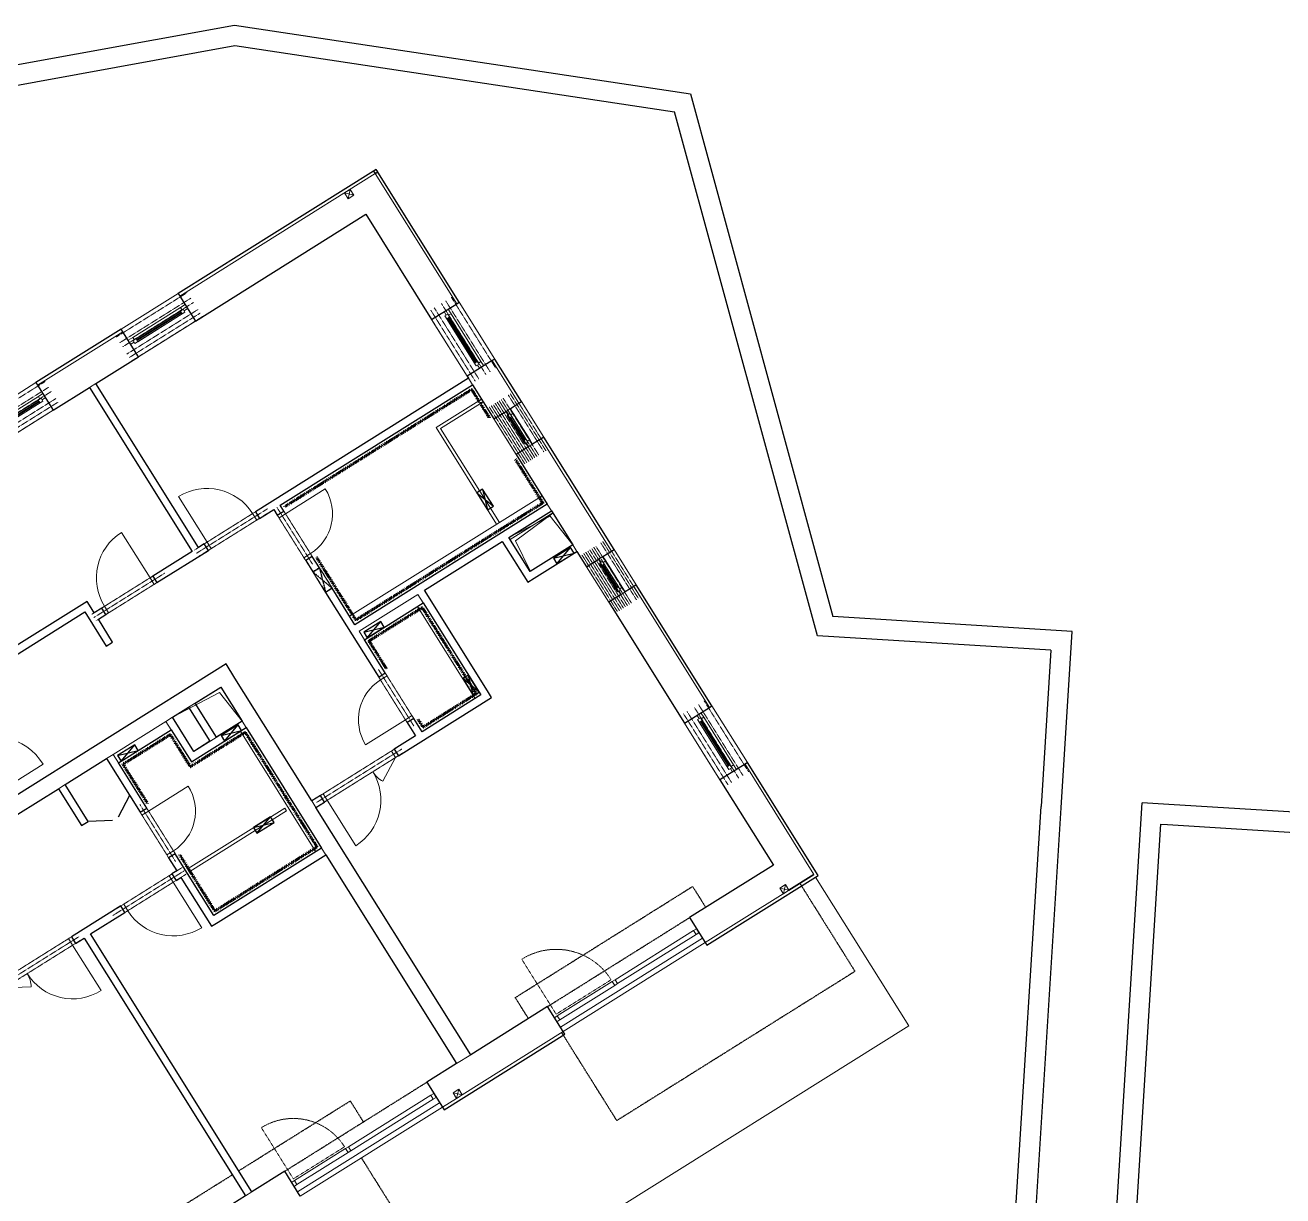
# Model space of a CAD drawing. Header units: millimetres. Extents: x -10201 to 227333, y -5874 to 72638.
# Drawn here: x 160739 to 179496, y 55183 to 72638 of the extents above; entities that cross this region are included whole.
import ezdxf

# ---------------------------------------------------------------- set-up
doc = ezdxf.new("R2010")
doc.units = ezdxf.units.MM
for name, pattern in [('HA_Dash_2mm-S1mm', [2, 1, -1]), ('HA_Dash_3mm-S1mm', [3, 2, -1]), ('HA_DashDot_2_2mm-S0_6mm', [2.2, 1, -0.6, 0, -0.6]), ('HA_DashDot_4mm-S1mm', [4, 2, -1, 0, -1])]:
    doc.linetypes.add(name, pattern=pattern)
for name, color, linetype, lineweight in [('A-DETL-____-OTLN', 9, 'Continuous', 25), ('A-DETL-GENF-OTLN', 9, 'Continuous', 9), ('A-DOOR-____-MCUT', 9, 'HA_DashDot_2_2mm-S0_6mm', 9), ('A-DOOR-____-OTLN', 9, 'Continuous', 9), ('A-DOOR-FRAM-MCUT', 9, 'Continuous', 9), ('A-FLOR-____-OTLN', 9, 'Continuous', 9), ('A-FLOR-____-OVHD', 9, 'HA_DashDot_4mm-S1mm', 25), ('A-GENM-____-HDLN', 9, 'HA_Dash_3mm-S1mm', 9), ('A-GENM-____-MCUT', 9, 'HA_Dash_3mm-S1mm', 25), ('A-GENM-____-OTLN', 9, 'Continuous', 9), ('A-GLAZ-____-MCUT', 9, 'Continuous', 5), ('A-GLAZ-____-OTLN', 9, 'Continuous', 5), ('A-GLAZ-CURT-MCUT', 9, 'Continuous', 5), ('A-GLAZ-CURT-OTLN', 9, 'Continuous', 5), ('A-GLAZ-CWMG-MCUT', 9, 'Continuous', 5), ('A-GLAZ-CWMG-OTLN', 9, 'Continuous', 5), ('A-WALL-____-MCUT', 9, 'Continuous', 25), ('A-WALL-____-OTLN', 9, 'Continuous', 9), ('I-WALL-____-MCUT', 9, 'Continuous', 25), ('I-WALL-____-OTLN', 9, 'Continuous', 9), ('M-HVAC-DUCT-OTLN', 9, 'Continuous', 9)]:
    doc.layers.add(name, color=color, linetype=linetype, lineweight=lineweight)

# ---------------------------------------------------------------- blocks, each defined once
blk = doc.blocks.new('HA_DR_Double_Swing_Solid - In_BJ_1200x2100_800-1652993-schema POHLEDU D_120_6200')
at = {"layer": 'A-DOOR-____-MCUT'}
for p, q in [((-600, 58), (600, 58)), ((-600, -57), (600, -57))]:
    blk.add_line(p, q, dxfattribs=at)
at = {"layer": 'A-DOOR-____-OTLN', "lineweight": 5}
for p, q in [((-254, -257), (-600, -57)), ((600, -857), (600, -57))]:
    blk.add_line(p, q, dxfattribs=at)
for centre, radius, start, end in [((-600, -57), 400, 330, 0), ((600, -57), 800, 180, 270)]:
    blk.add_arc(centre, radius, start, end, dxfattribs=at)
at = {"layer": 'A-DOOR-FRAM-MCUT'}
for p, q in [((-600, 58), (-650, 58)), ((-600, -57), (-600, 58)), ((650, 58), (600, 58)), ((600, 58), (600, -57)), ((-650, -57), (-600, -57)), ((600, -57), (650, -57))]:
    blk.add_line(p, q, dxfattribs=at)
blk = doc.blocks.new('HA_DR_Single_Swing_Solid - In_BJ_800x2100-2000412-schema POHLEDU D_120_6200')
at = {"layer": 'A-DOOR-____-MCUT'}
for p, q in [((-400, 57.5), (400, 57.5)), ((-400, -57.5), (400, -57.5))]:
    blk.add_line(p, q, dxfattribs=at)
at = {"layer": 'A-DOOR-____-OTLN', "lineweight": 5}
blk.add_line((400, -857.5), (400, -57.5), dxfattribs=at)
blk.add_arc((400, -57.5), 800, 180, 270, dxfattribs=at)
at = {"layer": 'A-DOOR-FRAM-MCUT'}
for p, q in [((-400, 57.5), (-450, 57.5)), ((-400, -57.5), (-400, 57.5)), ((450, 57.5), (400, 57.5)), ((400, 57.5), (400, -57.5)), ((-450, -57.5), (-400, -57.5)), ((400, -57.5), (450, -57.5))]:
    blk.add_line(p, q, dxfattribs=at)
blk = doc.blocks.new('HA_DR_Single_Swing_Solid - In_BJ_700x2100-2000416-schema POHLEDU D_120_6200')
at = {"layer": 'A-DOOR-____-MCUT'}
for p, q in [((-350, 57.5), (350, 57.5)), ((-350, -57.5), (350, -57.5))]:
    blk.add_line(p, q, dxfattribs=at)
at = {"layer": 'A-DOOR-____-OTLN', "lineweight": 5}
blk.add_line((350, -757.5), (350, -57.5), dxfattribs=at)
blk.add_arc((350, -57.5), 700, 180, 270, dxfattribs=at)
at = {"layer": 'A-DOOR-FRAM-MCUT'}
for p, q in [((-350, 57.5), (-400, 57.5)), ((-350, -57.5), (-350, 57.5)), ((400, 57.5), (350, 57.5)), ((350, 57.5), (350, -57.5)), ((-400, -57.5), (-350, -57.5)), ((350, -57.5), (400, -57.5))]:
    blk.add_line(p, q, dxfattribs=at)
blk = doc.blocks.new('HA_DR_Single_Swing_Solid - In_BJ_900x2100_Vstup-2000316-schema POHLEDU D_120_6200')
at = {"layer": 'A-DOOR-____-MCUT'}
for p, q in [((-450, 125), (450, 125)), ((-450, -125), (450, -125))]:
    blk.add_line(p, q, dxfattribs=at)
at = {"layer": 'A-DOOR-____-OTLN', "lineweight": 5}
blk.add_line((450, 1025), (450, 125), dxfattribs=at)
at = {"layer": 'A-DOOR-____-OTLN'}
for p, q in [((-500, 125), (500, 125)), ((-500, -125), (500, -125))]:
    blk.add_line(p, q, dxfattribs=at)
at = {"layer": 'A-DOOR-____-OTLN', "lineweight": 5}
blk.add_arc((450, 125), 900, 90, 180, dxfattribs=at)
at = {"layer": 'A-DOOR-FRAM-MCUT'}
for p, q in [((-500, 125), (-450, 125)), ((-450, 125), (-450, -125)), ((450, 125), (500, 125)), ((450, -125), (450, 125)), ((-450, -125), (-500, -125)), ((500, -125), (450, -125))]:
    blk.add_line(p, q, dxfattribs=at)
blk = doc.blocks.new('HA_DR_Single_Swing_Solid - In_BJ_800x2100-2000414-schema POHLEDU D_120_6200')
at = {"layer": 'A-DOOR-____-MCUT'}
for p, q in [((-400, 57.5), (400, 57.5)), ((-400, -57.5), (400, -57.5))]:
    blk.add_line(p, q, dxfattribs=at)
at = {"layer": 'A-DOOR-____-OTLN', "lineweight": 5}
blk.add_line((400, 857.5), (400, 57.5), dxfattribs=at)
blk.add_arc((400, 57.5), 800, 90, 180, dxfattribs=at)
at = {"layer": 'A-DOOR-FRAM-MCUT'}
for p, q in [((-450, 57.5), (-400, 57.5)), ((-400, 57.5), (-400, -57.5)), ((400, 57.5), (450, 57.5)), ((400, -57.5), (400, 57.5)), ((-400, -57.5), (-450, -57.5)), ((450, -57.5), (400, -57.5))]:
    blk.add_line(p, q, dxfattribs=at)
blk = doc.blocks.new('HA_DR_Double_Swing_Solid - In_BJ_1200x2100_800-1652965-schema POHLEDU D_120_6200')
at = {"layer": 'A-DOOR-____-MCUT'}
for p, q in [((-600, 57), (600, 57)), ((-600, -58), (600, -58))]:
    blk.add_line(p, q, dxfattribs=at)
at = {"layer": 'A-DOOR-____-OTLN', "lineweight": 5}
for p, q in [((600, 857), (600, 57)), ((-254, 257), (-600, 57))]:
    blk.add_line(p, q, dxfattribs=at)
for centre, radius, start, end in [((600, 57), 800, 90, 180), ((-600, 57), 400, 360, 30)]:
    blk.add_arc(centre, radius, start, end, dxfattribs=at)
at = {"layer": 'A-DOOR-FRAM-MCUT'}
for p, q in [((-650, 57), (-600, 57)), ((-600, 57), (-600, -58)), ((600, 57), (650, 57)), ((600, -58), (600, 57)), ((-600, -58), (-650, -58)), ((650, -58), (600, -58))]:
    blk.add_line(p, q, dxfattribs=at)
blk = doc.blocks.new('HA_WD_SinglePanel - 1000x1500-1653870-schema POHLEDU D_120_6200')
at = {"layer": 'A-GLAZ-____-MCUT'}
for p, q in [((-420, 70), (-500, 70)), ((-500, 0), (-440, 0)), ((-440, -25), (-440, 25)), ((-440, 25), (-390, 25)), ((-420, 25), (-420, 70)), ((-390, 25), (-390, -25)), ((390, 5), (-390, 5)), ((390, -25), (390, 25)), ((390, 25), (440, 25)), ((500, 70), (420, 70)), ((420, 70), (420, 25)), ((440, 25), (440, -25)), ((440, 0), (500, 0)), ((-390, -25), (-440, -25)), ((390, -5), (-390, -5)), ((440, -25), (390, -25))]:
    blk.add_line(p, q, dxfattribs=at)
at = {"layer": 'A-GLAZ-____-OTLN'}
for p, q in [((440, 25), (-440, 25)), ((-440, -25), (-440, 25)), ((420, 70), (-420, 70)), ((390, 25), (-390, 25)), ((440, 25), (440, -25)), ((-440, -25), (440, -25)), ((390, -25), (-390, -25))]:
    blk.add_line(p, q, dxfattribs=at)
blk = doc.blocks.new('HA_WD_SinglePanel - 1000x1500-1653875-schema POHLEDU D_120_6200')
at = {"layer": 'A-GLAZ-____-MCUT'}
for p, q in [((-440, 25), (-440, -25)), ((-390, 25), (-440, 25)), ((-390, -25), (-390, 25)), ((390, 5), (-390, 5)), ((390, 25), (390, -25)), ((440, 25), (390, 25)), ((440, -25), (440, 25)), ((-500, 0), (-440, 0)), ((-420, -70), (-500, -70)), ((-440, -25), (-390, -25)), ((-420, -25), (-420, -70)), ((390, -5), (-390, -5)), ((390, -25), (440, -25)), ((420, -70), (420, -25)), ((500, -70), (420, -70)), ((440, 0), (500, 0))]:
    blk.add_line(p, q, dxfattribs=at)
at = {"layer": 'A-GLAZ-____-OTLN'}
for p, q in [((-440, -25), (-440, 25)), ((440, 25), (-440, 25)), ((390, 25), (-390, 25)), ((440, 25), (440, -25)), ((-440, -25), (440, -25)), ((420, -70), (-420, -70)), ((390, -25), (-390, -25))]:
    blk.add_line(p, q, dxfattribs=at)
blk = doc.blocks.new('HA_WD_SinglePanel - 625x1000-1653871-schema POHLEDU D_120_6200')
at = {"layer": 'A-GLAZ-____-MCUT'}
for p, q in [((-313, 70), (-313, 0)), ((-233, 70), (-313, 70)), ((-313, 0), (-253, 0)), ((-253, -25), (-253, 25)), ((-253, 25), (-203, 25)), ((-233, 25), (-233, 70)), ((-203, 25), (-203, -25)), ((202, 5), (-203, 5)), ((202, -25), (202, 25)), ((202, 25), (252, 25)), ((312, 70), (232, 70)), ((232, 70), (232, 25)), ((252, 25), (252, -25)), ((252, 0), (312, 0)), ((312, 0), (312, 70)), ((-203, -25), (-253, -25)), ((202, -5), (-203, -5)), ((252, -25), (202, -25))]:
    blk.add_line(p, q, dxfattribs=at)
at = {"layer": 'A-GLAZ-____-OTLN'}
for p, q in [((252, 25), (-253, 25)), ((-253, -25), (-253, 25)), ((232, 70), (-233, 70)), ((202, 25), (-203, 25)), ((252, 25), (252, -25)), ((-253, -25), (252, -25)), ((202, -25), (-203, -25))]:
    blk.add_line(p, q, dxfattribs=at)
blk = doc.blocks.new('Systémový panel - Sklo-1479875-schema POHLEDU D_120_6200')
at = {"layer": 'A-GLAZ-CURT-MCUT'}
for p, q in [((725, 70), (-725, 70)), ((-725, 70), (-725, 0)), ((-725, 0), (725, 0)), ((725, 0), (725, 70))]:
    blk.add_line(p, q, dxfattribs=at)
blk = doc.blocks.new('Obdélníková příčel - 50x70mm EXT-1479396-schema POHLEDU D_120_6200')
at = {"layer": 'A-GLAZ-CWMG-MCUT'}
for p, q in [((-50, 0), (0, 0)), ((-50, -70), (-50, 0)), ((0, 0), (0, -70)), ((0, -70), (-50, -70))]:
    blk.add_line(p, q, dxfattribs=at)
blk = doc.blocks.new('Obdélníková příčel - 50x70mm EXT-1479397-schema POHLEDU D_120_6200')
at = {"layer": 'A-GLAZ-CWMG-MCUT'}
for p, q in [((0, 0), (-50, 0)), ((-50, 0), (-50, -70)), ((0, -70), (0, 0)), ((-50, -70), (0, -70))]:
    blk.add_line(p, q, dxfattribs=at)
blk = doc.blocks.new('ABMV_CW_Single_Swing_Generic - Ex_Glass_SKLOPNE-1529247-schema POHLEDU D_120_6200')
at = {"layer": 'A-DOOR-____-OTLN', "linetype": 'HA_Dash_2mm-S1mm', "lineweight": 5}
for p in [(-450, -30), (450, -930)]:
    blk.add_line(p, (450, -30), dxfattribs=at)
blk.add_arc((450, -30), 900, 180, 270, dxfattribs=at)
blk = doc.blocks.new('Obdélníková příčel - 50x70mm EXT-1479461-schema POHLEDU D_120_6200')
at = {"layer": 'A-GLAZ-CWMG-OTLN'}
for p, q in [((-22464, 53287), (-21702, 53765)), ((-22427, 53228), (-21665, 53706))]:
    blk.add_line(p, q, dxfattribs=at)
blk = doc.blocks.new('Obdélníková příčel - 50x70mm EXT-1479394-schema POHLEDU D_120_6200')
at = {"layer": 'A-GLAZ-CWMG-MCUT'}
for p, q in [((-25, 0), (25, 0)), ((-25, -70), (-25, 0)), ((25, 0), (25, -70)), ((25, -70), (-25, -70))]:
    blk.add_line(p, q, dxfattribs=at)
blk = doc.blocks.new('Systémový panel - Sklo-1481686-schema POHLEDU D_120_6200')
at = {"layer": 'A-GLAZ-CURT-MCUT'}
for p, q in [((691, 70), (-691, 70)), ((-691, 70), (-691, 0)), ((-691, 0), (691, 0)), ((691, 0), (691, 70))]:
    blk.add_line(p, q, dxfattribs=at)
blk = doc.blocks.new('ABMV_CW_Single_Swing_Generic - Ex_Glass_SKLOPNE-1529249-schema POHLEDU D_120_6200')
at = {"layer": 'A-DOOR-____-OTLN', "linetype": 'HA_Dash_2mm-S1mm', "lineweight": 5}
for p in [(-484, -30), (484, -997)]:
    blk.add_line(p, (484, -30), dxfattribs=at)
blk.add_arc((484, -30), 967, 180, 270, dxfattribs=at)
blk = doc.blocks.new('Obdélníková příčel - 50x70mm EXT-1481680-schema POHLEDU D_120_6200')
at = {"layer": 'A-GLAZ-CWMG-OTLN'}
for p, q in [((-15155, 57866), (-14335, 58379)), ((-15118, 57807), (-14298, 58320))]:
    blk.add_line(p, q, dxfattribs=at)
blk = doc.blocks.new('HA_GM_Shaft_Rectangle - Default-2017775-schema POHLEDU D_120_6200')
at = {"layer": 'A-DETL-GENF-OTLN'}
for p, q in [((0, 600), (60, 60)), ((60, 60), (850, 0))]:
    blk.add_line(p, q, dxfattribs=at)
at = {"layer": 'A-GENM-____-OTLN'}
for p, q in [((0, 600), (0, 0)), ((850, 600), (0, 600)), ((850, 0), (850, 600)), ((0, 0), (850, 0))]:
    blk.add_line(p, q, dxfattribs=at)
blk = doc.blocks.new('HA_GM_Tiling_LineBased - Generic Tiles-1951469-schema POHLEDU D_120_6200')
at = {"layer": 'A-GENM-____-OTLN', "linetype": 'HA_DashDot_4mm-S1mm', "lineweight": 80}
blk.add_line((50, -50), (745, -50), dxfattribs=at)
blk = doc.blocks.new('HA_GM_Tiling_LineBased - Generic Tiles-1951470-schema POHLEDU D_120_6200')
at = {"layer": 'A-GENM-____-OTLN', "linetype": 'HA_DashDot_4mm-S1mm', "lineweight": 80}
blk.add_line((50, -50), (880, -50), dxfattribs=at)
blk = doc.blocks.new('HA_GM_Tiling_LineBased - Generic Tiles-1951471-schema POHLEDU D_120_6200')
at = {"layer": 'A-GENM-____-OTLN', "linetype": 'HA_DashDot_4mm-S1mm', "lineweight": 80}
blk.add_line((50, -50), (615, -50), dxfattribs=at)
blk = doc.blocks.new('HA_GM_Tiling_LineBased - Generic Tiles-1951472-schema POHLEDU D_120_6200')
at = {"layer": 'A-GENM-____-OTLN', "linetype": 'HA_DashDot_4mm-S1mm', "lineweight": 80}
blk.add_line((-50, -50), (915, -50), dxfattribs=at)
blk = doc.blocks.new('HA_GM_Tiling_LineBased - Generic Tiles-1951465-schema POHLEDU D_120_6200')
at = {"layer": 'A-GENM-____-OTLN', "linetype": 'HA_DashDot_4mm-S1mm', "lineweight": 80}
blk.add_line((50, -50), (2070, -50), dxfattribs=at)
blk = doc.blocks.new('HA_GM_Tiling_LineBased - Generic Tiles-1951473-schema POHLEDU D_120_6200')
at = {"layer": 'A-GENM-____-OTLN', "linetype": 'HA_DashDot_4mm-S1mm', "lineweight": 80}
blk.add_line((50, -50), (1845, -50), dxfattribs=at)
blk = doc.blocks.new('HA_GM_Tiling_LineBased - Generic Tiles-1951463-schema POHLEDU D_120_6200')
at = {"layer": 'A-GENM-____-OTLN', "linetype": 'HA_DashDot_4mm-S1mm', "lineweight": 80}
blk.add_line((50, -50), (1040, -50), dxfattribs=at)
blk = doc.blocks.new('HA_GM_Tiling_LineBased - Generic Tiles-1951474-schema POHLEDU D_120_6200')
at = {"layer": 'A-GENM-____-OTLN', "linetype": 'HA_DashDot_4mm-S1mm', "lineweight": 80}
blk.add_line((50, -50), (535, -50), dxfattribs=at)
blk = doc.blocks.new('HA_GM_Tiling_LineBased - Generic Tiles-1951475-schema POHLEDU D_120_6200')
at = {"layer": 'A-GENM-____-OTLN', "linetype": 'HA_DashDot_4mm-S1mm', "lineweight": 80}
blk.add_line((50, -50), (985, -50), dxfattribs=at)
blk = doc.blocks.new('HA_GM_Tiling_LineBased - Generic Tiles-1951476-schema POHLEDU D_120_6200')
at = {"layer": 'A-GENM-____-OTLN', "linetype": 'HA_DashDot_4mm-S1mm', "lineweight": 80}
blk.add_line((50, -50), (1570, -50), dxfattribs=at)
blk = doc.blocks.new('HA_GM_Tiling_LineBased - Generic Tiles-1951477-schema POHLEDU D_120_6200')
at = {"layer": 'A-GENM-____-OTLN', "linetype": 'HA_DashDot_4mm-S1mm', "lineweight": 80}
blk.add_line((50, -50), (185, -50), dxfattribs=at)
blk = doc.blocks.new('HA_GM_Tiling_LineBased - Generic Tiles-1678942-schema POHLEDU D_120_6200')
at = {"layer": 'A-GENM-____-OTLN', "linetype": 'HA_DashDot_4mm-S1mm', "lineweight": 80}
blk.add_line((50, -50), (3335, -50), dxfattribs=at)
blk = doc.blocks.new('HA_GM_Tiling_LineBased - Generic Tiles-1681808-schema POHLEDU D_120_6200')
at = {"layer": 'A-GENM-____-OTLN', "linetype": 'HA_DashDot_4mm-S1mm', "lineweight": 80}
blk.add_line((50, -50), (550, -50), dxfattribs=at)
blk = doc.blocks.new('HA_GM_Tiling_LineBased - Generic Tiles-1681956-schema POHLEDU D_120_6200')
at = {"layer": 'A-GENM-____-OTLN', "linetype": 'HA_DashDot_4mm-S1mm', "lineweight": 80}
blk.add_line((50, -50), (825, -50), dxfattribs=at)
blk = doc.blocks.new('HA_GM_Tiling_LineBased - Generic Tiles-1682139-schema POHLEDU D_120_6200')
at = {"layer": 'A-GENM-____-OTLN', "linetype": 'HA_DashDot_4mm-S1mm', "lineweight": 80}
blk.add_line((50, -50), (1150, -50), dxfattribs=at)
blk = doc.blocks.new('HA_GM_Shaft_Rectangle - Default-2017767-schema POHLEDU D_120_6200')
at = {"layer": 'A-DETL-GENF-OTLN'}
for p, q in [((0, 600), (60, 60)), ((60, 60), (750, 0))]:
    blk.add_line(p, q, dxfattribs=at)
at = {"layer": 'A-GENM-____-OTLN'}
for p, q in [((0, 600), (0, 0)), ((750, 600), (0, 600)), ((750, 0), (750, 600)), ((0, 0), (750, 0))]:
    blk.add_line(p, q, dxfattribs=at)
blk = doc.blocks.new('TB_Porotherm KP11_5_1500mm - TB_Porotherm KP11_5_1500mm-1850986-schema POHLEDU D_120_6200')
at = {"layer": 'A-GENM-____-HDLN'}
for p, q in [((750, 57.5), (-750, 57.5)), ((-750, 0), (750, 0)), ((-750, -57.5), (750, -57.5))]:
    blk.add_line(p, q, dxfattribs=at)
blk = doc.blocks.new('TB_Porotherm KP11_5_1250mm - TB_Porotherm KP11_5_1250mm-1850985-schema POHLEDU D_120_6200')
at = {"layer": 'A-GENM-____-HDLN'}
for p, q in [((625, 57.5), (-625, 57.5)), ((-625, 0), (625, 0)), ((-625, -57.5), (625, -57.5))]:
    blk.add_line(p, q, dxfattribs=at)
blk = doc.blocks.new('TB_Porotherm KP11_5_1000mm - TB_Porotherm KP11_5_1000mm-1850984-schema POHLEDU D_120_6200')
at = {"layer": 'A-GENM-____-HDLN'}
for p, q in [((500, 57.5), (-500, 57.5)), ((-500, 0), (500, 0)), ((-500, -57.5), (500, -57.5))]:
    blk.add_line(p, q, dxfattribs=at)
blk = doc.blocks.new('TB_Porotherm KP11_5_1500mm - TB_Porotherm KP11_5_1500mm-1841486-schema POHLEDU D_120_6200')
at = {"layer": 'A-GENM-____-HDLN'}
for p, q in [((-750, 57.5), (750, 57.5)), ((-750, 0), (750, 0)), ((750, -57.5), (-750, -57.5))]:
    blk.add_line(p, q, dxfattribs=at)
blk = doc.blocks.new('TB_Porotherm KP11_5_1000mm - TB_Porotherm KP11_5_1000mm-1834151-schema POHLEDU D_120_6200')
at = {"layer": 'A-GENM-____-HDLN'}
for p, q in [((-500, 57.5), (500, 57.5)), ((-500, 0), (500, 0)), ((500, -57.5), (-500, -57.5))]:
    blk.add_line(p, q, dxfattribs=at)
blk = doc.blocks.new('TB_Porotherm KPVarioUNI_1250mm - TB_Porotherm KPVarioUNI_1250mm-1857440-schema POHLEDU D_120_6200')
at = {"layer": 'A-GENM-____-HDLN'}
for p, q in [((-625, 205), (625, 205)), ((-625, 105), (625, 105)), ((-625, 30), (625, 30)), ((-625, -95), (625, -95)), ((-625, -157.5), (625, -157.5)), ((-100, 0), (100, 0)), ((-625, -220), (625, -220))]:
    blk.add_line(p, q, dxfattribs=at)
blk = doc.blocks.new('TB_Porotherm KP7_1000mm - TB_Porotherm KP7_1000mm-1833337-schema POHLEDU D_120_6200')
at = {"layer": 'A-GENM-____-HDLN'}
for p, q in [((-500, 35), (500, 35)), ((-500, 0), (500, 0)), ((-500, -35), (500, -35))]:
    blk.add_line(p, q, dxfattribs=at)
blk = doc.blocks.new('HA_GM_Opening_Rectangle_WallBased - Default-1930727-schema POHLEDU D_120_6200')
at = {"layer": 'A-GENM-____-MCUT'}
for p, q in [((305, 57.5), (-55, -57.5)), ((-55, 57.5), (305, -57.5)), ((-55, 57.5), (-55, -57.5)), ((-55, 57.5), (305, 57.5)), ((305, 57.5), (305, -57.5)), ((-55, -57.5), (305, -57.5))]:
    blk.add_line(p, q, dxfattribs=at)
blk = doc.blocks.new('185-01_OBJEKT D_Central_rvt-5-schema POHLEDU D_120_6200')
at = {"layer": 'A-DETL-____-OTLN'}
for p, q in [((-16268, 65718), (-16352, 65665)), ((-16352, 65665), (-16193, 65411)), ((-16352, 65665), (-16108, 65464)), ((-16108, 65464), (-16268, 65718)), ((-16268, 65718), (-16193, 65411)), ((-16193, 65411), (-16108, 65464)), ((-14958, 64851), (-15212, 64691)), ((-15212, 64691), (-14905, 64766)), ((-15159, 64607), (-14958, 64851)), ((-15159, 64607), (-14905, 64766)), ((-14905, 64766), (-14958, 64851)), ((-15212, 64691), (-15159, 64607)), ((-17787, 63745), (-18042, 63586)), ((-18042, 63586), (-17734, 63660)), ((-18042, 63586), (-17988, 63501)), ((-17988, 63501), (-17787, 63745)), ((-17988, 63501), (-17734, 63660)), ((-17734, 63660), (-17787, 63745)), ((-16480, 62948), (-16564, 62895)), ((-16564, 62895), (-16405, 62640)), ((-16320, 62694), (-16564, 62895)), ((-16320, 62694), (-16480, 62948)), ((-16405, 62640), (-16480, 62948)), ((-16405, 62640), (-16320, 62694)), ((-19915, 62206), (-20169, 62047)), ((-20169, 62047), (-19862, 62121)), ((-20116, 61962), (-19915, 62206)), ((-20116, 61962), (-19862, 62121)), ((-19862, 62121), (-19915, 62206)), ((-21456, 61907), (-21711, 61748)), ((-21657, 61663), (-21456, 61907)), ((-21403, 61823), (-21456, 61907)), ((-20169, 62047), (-20116, 61962)), ((-21711, 61748), (-21403, 61823)), ((-21711, 61748), (-21657, 61663)), ((-21657, 61663), (-21403, 61823)), ((-21532, 61152), (-21703, 60830)), ((-21786, 60778), (-22151, 60764)), ((-19432, 60833), (-19686, 60674)), ((-19633, 60589), (-19432, 60833)), ((-19379, 60748), (-19432, 60833)), ((-19686, 60674), (-19379, 60748)), ((-19686, 60674), (-19633, 60589)), ((-19633, 60589), (-19379, 60748))]:
    blk.add_line(p, q, dxfattribs=at)
at = {"layer": 'A-FLOR-____-OTLN'}
for p, q in [((-15109, 57699), (-12991, 59026)), ((-19029, 55244), (-16910, 56571))]:
    blk.add_line(p, q, dxfattribs=at)
at = {"layer": 'A-FLOR-____-OVHD'}
for p, q in [((-11537, 59843), (-10715, 58529)), ((-15781, 58140), (-13137, 59796)), ((-13137, 59796), (-12941, 59483)), ((-15301, 58005), (-13182, 59332)), ((-10715, 58529), (-14266, 56305)), ((-15585, 57827), (-15781, 58140)), ((-14266, 56305), (-15088, 57618)), ((-19220, 55550), (-17102, 56877)), ((-19904, 55558), (-18243, 56598)), ((-18243, 56598), (-18047, 56285)), ((-18076, 55747), (-17253, 54434)), ((-22391, 54000), (-20002, 55497))]:
    blk.add_line(p, q, dxfattribs=at)
at = {"layer": 'A-WALL-____-MCUT'}
for p, q in [((-17856, 70487), (-20810, 68637)), ((-17856, 70487), (-17895, 70463)), ((-17895, 70463), (-17871, 70425)), ((-17871, 70425), (-17833, 70449)), ((-17833, 70449), (-17856, 70487)), ((-16617, 68508), (-17856, 70487)), ((-20552, 68226), (-18010, 69818)), ((-18010, 69818), (-17028, 68250)), ((-20810, 68637), (-20786, 68599)), ((-20786, 68599), (-20552, 68226)), ((-17028, 68250), (-16655, 68484)), ((-16655, 68484), (-16617, 68508)), ((-21657, 68106), (-22929, 67310)), ((-21633, 68068), (-21657, 68106)), ((-21400, 67695), (-21633, 68068)), ((-22036, 67297), (-21400, 67695)), ((-16124, 67636), (-16497, 67403)), ((-16086, 67660), (-16124, 67636)), ((-15688, 67025), (-16086, 67660)), ((-16497, 67403), (-16479, 67373)), ((-22929, 67310), (-22905, 67272)), ((-22905, 67272), (-22671, 66899)), ((-22671, 66899), (-22133, 67236)), ((-16418, 67276), (-16099, 66767)), ((-15853, 66921), (-15726, 67001)), ((-15726, 67001), (-15688, 67025)), ((-16099, 66767), (-15913, 66884)), ((-15394, 66471), (-15522, 66392)), ((-15356, 66495), (-15394, 66471)), ((-14308, 64821), (-15356, 66495)), ((-15581, 66354), (-15767, 66238)), ((-15767, 66238), (-15303, 65496)), ((-15242, 65399), (-14923, 64890)), ((-14862, 64793), (-14719, 64564)), ((-14473, 64718), (-14346, 64797)), ((-14346, 64797), (-14308, 64821)), ((-14719, 64564), (-14532, 64681)), ((-14201, 64151), (-14387, 64034)), ((-14014, 64268), (-14141, 64188)), ((-13976, 64292), (-14014, 64268)), ((-12848, 62491), (-13976, 64292)), ((-14387, 64034), (-13259, 62233)), ((-13259, 62233), (-12886, 62467)), ((-12886, 62467), (-12848, 62491)), ((-12355, 61619), (-12728, 61386)), ((-12317, 61643), (-12355, 61619)), ((-11264, 59961), (-12317, 61643)), ((-12728, 61386), (-11932, 60115)), ((-11932, 60115), (-13182, 59332)), ((-12925, 58921), (-11302, 59937)), ((-11699, 59742), (-11326, 59975)), ((-11326, 59975), (-11699, 59742)), ((-11302, 59937), (-11264, 59961)), ((-13182, 59332), (-12949, 58959)), ((-12949, 58959), (-12925, 58921)), ((-15301, 58005), (-16445, 57288)), ((-15067, 57632), (-15301, 58005)), ((-16844, 56466), (-15043, 57594)), ((-15043, 57594), (-15067, 57632)), ((-16657, 57155), (-17102, 56877)), ((-17102, 56877), (-16868, 56504)), ((-16868, 56504), (-16844, 56466)), ((-19220, 55550), (-19708, 55244)), ((-18987, 55177), (-19220, 55550)), ((-19805, 55183), (-20492, 54753))]:
    blk.add_line(p, q, dxfattribs=at)
at = {"layer": 'A-WALL-____-MCUT', "lineweight": 9}
for p, q in [((-17871, 70425), (-20786, 68599)), ((-20786, 68599), (-17871, 70425)), ((-17637, 70052), (-17871, 70425)), ((-17871, 70425), (-17637, 70052)), ((-16655, 68484), (-17637, 70052)), ((-17637, 70052), (-16655, 68484)), ((-21633, 68068), (-22905, 67272)), ((-22905, 67272), (-21633, 68068)), ((-15726, 67001), (-16124, 67636)), ((-16124, 67636), (-15726, 67001)), ((-16418, 67276), (-16479, 67373)), ((-22036, 67297), (-22133, 67236)), ((-14346, 64797), (-15394, 66471)), ((-15394, 66471), (-14346, 64797)), ((-15242, 65399), (-15303, 65496)), ((-14862, 64793), (-14923, 64890)), ((-18110, 63602), (-17233, 64151)), ((-17233, 64151), (-18110, 63602)), ((-17233, 64151), (-17154, 64024)), ((-17154, 64024), (-17233, 64151)), ((-12886, 62467), (-14014, 64268)), ((-14014, 64268), (-12886, 62467)), ((-18110, 63602), (-18031, 63475)), ((-20555, 62531), (-20652, 62470)), ((-20894, 62319), (-20991, 62258)), ((-21779, 61764), (-20991, 62258)), ((-20991, 62258), (-21779, 61764)), ((-20912, 62130), (-20991, 62258)), ((-19794, 62164), (-19855, 62261)), ((-21779, 61764), (-21877, 61703)), ((-21779, 61764), (-21700, 61637)), ((-11326, 59975), (-12355, 61619)), ((-12355, 61619), (-11326, 59975)), ((-22496, 61315), (-22593, 61254)), ((-18815, 61072), (-18754, 60975)), ((-18608, 60270), (-18669, 60367)), ((-12949, 58959), (-11784, 59688)), ((-11784, 59688), (-12949, 58959)), ((-16572, 56689), (-15067, 57632)), ((-15067, 57632), (-16572, 56689)), ((-16657, 57155), (-16445, 57288)), ((-16868, 56504), (-16657, 56636)), ((-16657, 56636), (-16868, 56504)), ((-19805, 55183), (-19708, 55244))]:
    blk.add_line(p, q, dxfattribs=at)
at = {"layer": 'A-WALL-____-OTLN'}
for p, q in [((-21657, 68106), (-20810, 68637)), ((-16617, 68508), (-16086, 67660)), ((-20552, 68226), (-21400, 67695)), ((-16497, 67403), (-17028, 68250)), ((-23776, 66779), (-22929, 67310)), ((-15688, 67025), (-15356, 66495)), ((-22671, 66899), (-23519, 66368)), ((-15767, 66238), (-16099, 66767)), ((-14308, 64821), (-13976, 64292)), ((-14387, 64034), (-14719, 64564)), ((-12848, 62491), (-12317, 61643)), ((-12728, 61386), (-13259, 62233))]:
    blk.add_line(p, q, dxfattribs=at)
at = {"layer": 'I-WALL-____-MCUT'}
for p, q in [((-16479, 67373), (-19657, 65383)), ((-22133, 67236), (-20602, 64791)), ((-20504, 64852), (-22036, 67297)), ((-19286, 65479), (-16418, 67276)), ((-19233, 65394), (-19286, 65479)), ((-15303, 65496), (-18172, 63699)), ((-19657, 65383), (-19596, 65285)), ((-19596, 65285), (-19384, 65418)), ((-19384, 65418), (-19331, 65333)), ((-19331, 65333), (-19233, 65394)), ((-15877, 65001), (-15242, 65399)), ((-20419, 64905), (-20504, 64852)), ((-20358, 64807), (-20419, 64905)), ((-17136, 64212), (-15975, 64939)), ((-15975, 64939), (-15595, 64334)), ((-15559, 64492), (-15877, 65001)), ((-20602, 64791), (-21186, 64425)), ((-21125, 64327), (-20358, 64807)), ((-18809, 64716), (-18906, 64655)), ((-18702, 64547), (-18809, 64716)), ((-14923, 64890), (-15559, 64492)), ((-15498, 64395), (-14862, 64793)), ((-18906, 64655), (-18800, 64486)), ((-18800, 64486), (-18702, 64547)), ((-21186, 64425), (-21125, 64327)), ((-15595, 64334), (-15498, 64395)), ((-18511, 64242), (-18609, 64181)), ((-18609, 64181), (-17818, 62918)), ((-18172, 63699), (-18511, 64242)), ((-16196, 62712), (-17136, 64212)), ((-22165, 64047), (-24492, 62590)), ((-22104, 63950), (-22165, 64047)), ((-18031, 63475), (-17154, 64024)), ((-17154, 64024), (-16294, 62651)), ((-24431, 62493), (-22202, 63889)), ((-22202, 63889), (-21883, 63380)), ((-22059, 63878), (-22104, 63950)), ((-21949, 63947), (-22059, 63878)), ((-21998, 63780), (-21888, 63849)), ((-21786, 63441), (-21998, 63780)), ((-21888, 63849), (-21949, 63947)), ((-21883, 63380), (-21786, 63441)), ((-17720, 62979), (-18031, 63475)), ((-20094, 63114), (-23488, 60988)), ((-19962, 62903), (-20094, 63114)), ((-18815, 61072), (-19962, 62903)), ((-17818, 62918), (-17720, 62979)), ((-20555, 62531), (-20173, 62770)), ((-20173, 62770), (-19855, 62261)), ((-16294, 62651), (-17171, 62102)), ((-16135, 62615), (-16196, 62712)), ((-20894, 62319), (-20652, 62470)), ((-20652, 62470), (-20334, 61961)), ((-20236, 62022), (-20555, 62531)), ((-17525, 61744), (-16135, 62615)), ((-20575, 61810), (-20894, 62319)), ((-17296, 62301), (-17393, 62240)), ((-17171, 62102), (-17296, 62301)), ((-21700, 61637), (-20912, 62130)), ((-20912, 62130), (-20612, 61652)), ((-20514, 61713), (-19794, 62164)), ((-19855, 62261), (-20236, 62022)), ((-19794, 62164), (-18669, 60367)), ((-17393, 62240), (-17268, 62041)), ((-20334, 61961), (-20575, 61810)), ((-17268, 62041), (-17586, 61842)), ((-20612, 61652), (-20514, 61713)), ((-17586, 61842), (-17525, 61744)), ((-22496, 61315), (-21877, 61703)), ((-21877, 61703), (-21375, 60902)), ((-21278, 60963), (-21700, 61637)), ((-23568, 60644), (-22593, 61254)), ((-22593, 61254), (-22248, 60703)), ((-22151, 60764), (-22496, 61315)), ((-18688, 61152), (-18815, 61072)), ((-18627, 61054), (-18688, 61152)), ((-21375, 60902), (-21278, 60963)), ((-18754, 60975), (-18627, 61054)), ((-16445, 57288), (-18754, 60975)), ((-22248, 60703), (-22151, 60764)), ((-20853, 60285), (-20951, 60224)), ((-20951, 60224), (-20829, 60029)), ((-20275, 59361), (-20853, 60285)), ((-18669, 60367), (-20275, 59361)), ((-20214, 59264), (-18608, 60270)), ((-18608, 60270), (-16657, 57155)), ((-20829, 60029), (-20901, 59984)), ((-20901, 59984), (-20840, 59887)), ((-20840, 59887), (-20768, 59932)), ((-20768, 59932), (-20311, 59203)), ((-21663, 59506), (-22401, 59044)), ((-21602, 59409), (-21663, 59506)), ((-22115, 59088), (-21602, 59409)), ((-19708, 55244), (-22115, 59088)), ((-20311, 59203), (-20214, 59264)), ((-22401, 59044), (-22340, 58947)), ((-22340, 58947), (-22212, 59027)), ((-22212, 59027), (-19805, 55183))]:
    blk.add_line(p, q, dxfattribs=at)
at = {"layer": 'I-WALL-____-OTLN'}
for p, q in [((-16920, 66666), (-16285, 67064)), ((-16258, 67022), (-16894, 66623)), ((-16920, 66666), (-16963, 66639)), ((-16060, 65199), (-16963, 66639)), ((-16894, 66623), (-16018, 65225)), ((-18251, 63826), (-15382, 65623)), ((-18702, 64547), (-18511, 64242)), ((-18609, 64181), (-18800, 64486)), ((-16379, 62598), (-17238, 63971)), ((-18753, 60314), (-19879, 62111)), ((-20661, 60063), (-19220, 60966)), ((-19194, 60923), (-19220, 60966)), ((-19194, 60923), (-20635, 60021)), ((-20635, 60021), (-20661, 60063))]:
    blk.add_line(p, q, dxfattribs=at)
at = {"layer": 'M-HVAC-DUCT-OTLN', "lineweight": 5}
for p, q in [((-18327, 70136), (-18242, 70189)), ((-18274, 70051), (-18242, 70189)), ((-18242, 70189), (-18189, 70104)), ((-18327, 70136), (-18189, 70104)), ((-18274, 70051), (-18327, 70136)), ((-18189, 70104), (-18274, 70051)), ((-11836, 59773), (-11752, 59826)), ((-11836, 59773), (-11699, 59741)), ((-11783, 59688), (-11836, 59773)), ((-11783, 59688), (-11752, 59826)), ((-11699, 59741), (-11783, 59688)), ((-11752, 59826), (-11699, 59741)), ((-16709, 56721), (-16625, 56774)), ((-16709, 56721), (-16572, 56689)), ((-16656, 56636), (-16709, 56721)), ((-16656, 56636), (-16625, 56774)), ((-16572, 56689), (-16656, 56636)), ((-16625, 56774), (-16572, 56689))]:
    blk.add_line(p, q, dxfattribs=at)
at = {"layer": 'A-DOOR-____-OTLN', "lineweight": 9}
for name, p, rotation in [('HA_DR_Single_Swing_Solid - In_BJ_800x2100-2000412-schema POHLEDU D_120_6200', (-20007, 65095), 212.0611111111112), ('HA_DR_Single_Swing_Solid - In_BJ_700x2100-2000416-schema POHLEDU D_120_6200', (-19070, 65025), 122.0611111111113), ('HA_DR_Single_Swing_Solid - In_BJ_800x2100-2000414-schema POHLEDU D_120_6200', (-21537, 64137), 32.0611111111112), ('HA_DR_Single_Swing_Solid - In_BJ_700x2100-2000416-schema POHLEDU D_120_6200', (-17557, 62609), 302.0611111111114), ('HA_DR_Single_Swing_Solid - In_BJ_900x2100_Vstup-2000316-schema POHLEDU D_120_6200', (-23929, 61456), 302.0611111111111), ('HA_DR_Double_Swing_Solid - In_BJ_1200x2100_800-1652965-schema POHLEDU D_120_6200', (-18107, 61448), 212.0611111111112), ('HA_DR_Single_Swing_Solid - In_BJ_700x2100-2000416-schema POHLEDU D_120_6200', (-21114, 60594), 122.061111111111), ('HA_DR_Single_Swing_Solid - In_BJ_800x2100-2000412-schema POHLEDU D_120_6200', (-21251, 59696), 32.0611111111109), ('ABMV_CW_Single_Swing_Generic - Ex_Glass_SKLOPNE-1529249-schema POHLEDU D_120_6200', (-14745, 58123), 212.0611111111105), ('HA_DR_Double_Swing_Solid - In_BJ_1200x2100_800-1652993-schema POHLEDU D_120_6200', (-22921, 58651), 32.0611111111109), ('ABMV_CW_Single_Swing_Generic - Ex_Glass_SKLOPNE-1529247-schema POHLEDU D_120_6200', (-18693, 55650), 212.0611111111105)]:
    blk.add_blockref(name, p, dxfattribs=dict(at, rotation=rotation))
at = {"layer": 'A-GENM-____-OTLN', "lineweight": 9}
for name, p, rotation in [('TB_Porotherm KPVarioUNI_1250mm - TB_Porotherm KPVarioUNI_1250mm-1857440-schema POHLEDU D_120_6200', (-21093, 68147), 32.06111111111108), ('TB_Porotherm KPVarioUNI_1250mm - TB_Porotherm KPVarioUNI_1250mm-1857440-schema POHLEDU D_120_6200', (-16576, 67943), 302.0611111111115), ('TB_Porotherm KPVarioUNI_1250mm - TB_Porotherm KPVarioUNI_1250mm-1857440-schema POHLEDU D_120_6200', (-23212, 66820), 32.06111111111108), ('HA_GM_Tiling_LineBased - Generic Tiles-1678942-schema POHLEDU D_120_6200', (-19286, 65479), 32.06111111111093), ('HA_GM_Tiling_LineBased - Generic Tiles-1681808-schema POHLEDU D_120_6200', (-16418, 67276), 302.061111111111), ('TB_Porotherm KP7_1000mm - TB_Porotherm KP7_1000mm-1833337-schema POHLEDU D_120_6200', (-15590, 66717), 302.0611111111111), ('TB_Porotherm KP7_1000mm - TB_Porotherm KP7_1000mm-1833337-schema POHLEDU D_120_6200', (-15903, 66521), 302.0611111111111), ('TB_Porotherm KP7_1000mm - TB_Porotherm KP7_1000mm-1833337-schema POHLEDU D_120_6200', (-15844, 66558), 302.0611111111111), ('TB_Porotherm KP7_1000mm - TB_Porotherm KP7_1000mm-1833337-schema POHLEDU D_120_6200', (-15785, 66595), 302.0611111111111), ('TB_Porotherm KP7_1000mm - TB_Porotherm KP7_1000mm-1833337-schema POHLEDU D_120_6200', (-15726, 66633), 302.0611111111111), ('HA_GM_Tiling_LineBased - Generic Tiles-1681956-schema POHLEDU D_120_6200', (-15767, 66238), 302.061111111111), ('TB_Porotherm KP11_5_1250mm - TB_Porotherm KP11_5_1250mm-1850985-schema POHLEDU D_120_6200', (-20007, 65095), 212.0611111111107), ('TB_Porotherm KP11_5_1000mm - TB_Porotherm KP11_5_1000mm-1834151-schema POHLEDU D_120_6200', (-19070, 65025), 302.0611111111114), ('HA_GM_Tiling_LineBased - Generic Tiles-1678942-schema POHLEDU D_120_6200', (-15303, 65496), 212.0611111111109), ('HA_GM_Shaft_Rectangle - Default-2017767-schema POHLEDU D_120_6200', (-15242, 65399), 212.0611111111116), ('TB_Porotherm KP7_1000mm - TB_Porotherm KP7_1000mm-1833337-schema POHLEDU D_120_6200', (-14210, 64514), 122.0611111111109), ('TB_Porotherm KP7_1000mm - TB_Porotherm KP7_1000mm-1833337-schema POHLEDU D_120_6200', (-14523, 64318), 122.0611111111109), ('TB_Porotherm KP7_1000mm - TB_Porotherm KP7_1000mm-1833337-schema POHLEDU D_120_6200', (-14464, 64355), 122.0611111111109), ('TB_Porotherm KP7_1000mm - TB_Porotherm KP7_1000mm-1833337-schema POHLEDU D_120_6200', (-14405, 64392), 122.0611111111109), ('TB_Porotherm KP7_1000mm - TB_Porotherm KP7_1000mm-1833337-schema POHLEDU D_120_6200', (-14345, 64429), 122.0611111111109), ('HA_GM_Opening_Rectangle_WallBased - Default-1930727-schema POHLEDU D_120_6200', (-18722, 64470), 302.0611111111114), ('HA_GM_Tiling_LineBased - Generic Tiles-1682139-schema POHLEDU D_120_6200', (-18172, 63699), 122.061111111111), ('TB_Porotherm KP11_5_1250mm - TB_Porotherm KP11_5_1250mm-1850985-schema POHLEDU D_120_6200', (-21537, 64137), 212.0611111111107), ('HA_GM_Tiling_LineBased - Generic Tiles-1951475-schema POHLEDU D_120_6200', (-18031, 63475), 32.06111111111108), ('HA_GM_Tiling_LineBased - Generic Tiles-1951476-schema POHLEDU D_120_6200', (-17154, 64024), 302.061111111111), ('HA_GM_Tiling_LineBased - Generic Tiles-1951474-schema POHLEDU D_120_6200', (-17720, 62979), 122.0611111111109), ('TB_Porotherm KP11_5_1000mm - TB_Porotherm KP11_5_1000mm-1834151-schema POHLEDU D_120_6200', (-17557, 62609), 302.0611111111114), ('HA_GM_Shaft_Rectangle - Default-2017775-schema POHLEDU D_120_6200', (-20173, 62770), 212.0611111111116), ('HA_GM_Tiling_LineBased - Generic Tiles-1951475-schema POHLEDU D_120_6200', (-16294, 62651), 212.061111111111), ('TB_Porotherm KPVarioUNI_1250mm - TB_Porotherm KPVarioUNI_1250mm-1857440-schema POHLEDU D_120_6200', (-12807, 61926), 302.0611111111115), ('HA_GM_Tiling_LineBased - Generic Tiles-1951477-schema POHLEDU D_120_6200', (-17171, 62102), 122.0611111111111), ('HA_GM_Tiling_LineBased - Generic Tiles-1951472-schema POHLEDU D_120_6200', (-20612, 61652), 32.06111111111108), ('HA_GM_Tiling_LineBased - Generic Tiles-1951465-schema POHLEDU D_120_6200', (-19794, 62164), 302.061111111111), ('HA_GM_Tiling_LineBased - Generic Tiles-1951470-schema POHLEDU D_120_6200', (-21700, 61637), 32.06111111111108), ('HA_GM_Tiling_LineBased - Generic Tiles-1951471-schema POHLEDU D_120_6200', (-20912, 62130), 302.0611111111109), ('TB_Porotherm KP11_5_1500mm - TB_Porotherm KP11_5_1500mm-1841486-schema POHLEDU D_120_6200', (-18107, 61448), 32.06111111111186), ('HA_GM_Tiling_LineBased - Generic Tiles-1951469-schema POHLEDU D_120_6200', (-21278, 60963), 122.0611111111109), ('TB_Porotherm KP11_5_1000mm - TB_Porotherm KP11_5_1000mm-1850984-schema POHLEDU D_120_6200', (-21114, 60594), 122.0611111111109), ('HA_GM_Tiling_LineBased - Generic Tiles-1951463-schema POHLEDU D_120_6200', (-20275, 59361), 122.061111111111), ('HA_GM_Tiling_LineBased - Generic Tiles-1951473-schema POHLEDU D_120_6200', (-18669, 60367), 212.0611111111108), ('TB_Porotherm KP11_5_1250mm - TB_Porotherm KP11_5_1250mm-1850985-schema POHLEDU D_120_6200', (-21251, 59696), 212.0611111111103), ('TB_Porotherm KP11_5_1500mm - TB_Porotherm KP11_5_1500mm-1850986-schema POHLEDU D_120_6200', (-22921, 58651), 212.0611111111103)]:
    blk.add_blockref(name, p, dxfattribs=dict(at, rotation=rotation))
at = {"layer": 'A-GLAZ-____-OTLN', "lineweight": 9}
for name, p, rotation in [('HA_WD_SinglePanel - 1000x1500-1653870-schema POHLEDU D_120_6200', (-21093, 68147), 32.06111111111118), ('HA_WD_SinglePanel - 1000x1500-1653875-schema POHLEDU D_120_6200', (-16576, 67943), 122.0611111111111), ('HA_WD_SinglePanel - 1000x1500-1653870-schema POHLEDU D_120_6200', (-23212, 66820), 32.06111111111118), ('HA_WD_SinglePanel - 625x1000-1653871-schema POHLEDU D_120_6200', (-15747, 66619), 302.0611111111111), ('HA_WD_SinglePanel - 625x1000-1653871-schema POHLEDU D_120_6200', (-14367, 64416), 302.0611111111111), ('HA_WD_SinglePanel - 1000x1500-1653870-schema POHLEDU D_120_6200', (-12807, 61926), 302.0611111111111)]:
    blk.add_blockref(name, p, dxfattribs=dict(at, rotation=rotation))
at = {"layer": 'A-GLAZ-CURT-OTLN', "lineweight": 9, "rotation": 212.0611111111105}
for name, p in [('Systémový panel - Sklo-1481686-schema POHLEDU D_120_6200', (-13707, 58773)), ('Systémový panel - Sklo-1479875-schema POHLEDU D_120_6200', (-17655, 56300))]:
    blk.add_blockref(name, p, dxfattribs=at)
at = {"layer": 'A-GLAZ-CWMG-OTLN', "lineweight": 9, "rotation": 32.06111111111048}
for p in [(-13079, 59166), (-16998, 56711)]:
    blk.add_blockref('Obdélníková příčel - 50x70mm EXT-1479397-schema POHLEDU D_120_6200', p, dxfattribs=at)
at = {"layer": 'A-GLAZ-CWMG-OTLN', "lineweight": 9}
for name, p in [('Obdélníková příčel - 50x70mm EXT-1481680-schema POHLEDU D_120_6200', (0, 0)), ('Obdélníková příčel - 50x70mm EXT-1479461-schema POHLEDU D_120_6200', (3390, 2123))]:
    blk.add_blockref(name, p, dxfattribs=at)
at = {"layer": 'A-GLAZ-CWMG-OTLN', "lineweight": 9, "extrusion": (0, 0, -1), "rotation": 327.9388888888895}
for name, p in [('Obdélníková příčel - 50x70mm EXT-1479394-schema POHLEDU D_120_6200', (14314, 58393)), ('Obdélníková příčel - 50x70mm EXT-1479396-schema POHLEDU D_120_6200', (15197, 57839)), ('Obdélníková příčel - 50x70mm EXT-1479394-schema POHLEDU D_120_6200', (18291, 55902)), ('Obdélníková příčel - 50x70mm EXT-1479396-schema POHLEDU D_120_6200', (19117, 55384))]:
    blk.add_blockref(name, p, dxfattribs=at)
blk = doc.blocks.new('HA_GM_Shaft_Rectangle - Default-2322386-schema POHLEDU D_120_6200')
at = {"layer": 'A-DETL-GENF-OTLN'}
for p, q in [((4, -564), (60, -60)), ((60, -60), (750, -8))]:
    blk.add_line(p, q, dxfattribs=at)
at = {"layer": 'A-GENM-____-OTLN'}
blk.add_line((0, 0), (750, 0), dxfattribs=at)

msp = doc.modelspace()

# ---------------------------------------------------------------- linework, layer by layer
at = {"layer": 'A-FLOR-____-OTLN'}
for p, q in [((173917, 57720), (172528, 59937)), ((170881, 58959), (168763, 57632)), ((165014, 52144), (173917, 57720)), ((166962, 56504), (164843, 55176))]:
    msp.add_line(p, q, dxfattribs=at)
at = {"layer": 'A-WALL-____-MCUT'}
for p, q in [((159315, 71812), (163860, 72638)), ((163860, 72638), (170661, 71614)), ((159425, 71527), (163865, 72334)), ((163865, 72334), (170423, 71347)), ((170661, 71614), (172786, 63820)), ((172554, 63534), (170423, 71347)), ((176352, 63597), (172786, 63820)), ((176190, 60970), (176352, 63597)), ((176034, 63317), (172554, 63534)), ((176034, 63317), (175890, 60988)), ((175297, 51496), (175890, 60988)), ((175596, 51477), (176190, 60969)), ((176794, 51396), (177397, 61045)), ((177798, 61018), (177397, 61045)), ((194730, 59972), (177798, 61018)), ((177093, 51377), (177677, 60725)), ((177677, 60725), (177778, 60719)), ((177778, 60719), (194710, 59673))]:
    msp.add_line(p, q, dxfattribs=at)

# ---------------------------------------------------------------- block references
at = {"color": 50, "lineweight": 5}
msp.add_blockref('185-01_OBJEKT D_Central_rvt-5-schema POHLEDU D_120_6200', (183830, 0), dxfattribs=at)
at = {"layer": 'A-GENM-____-OTLN', "lineweight": 5, "rotation": 32.06124947745553}
msp.add_blockref('HA_GM_Shaft_Rectangle - Default-2322386-schema POHLEDU D_120_6200', (167971, 64970), dxfattribs=at)

doc.saveas('drawing.dxf')
